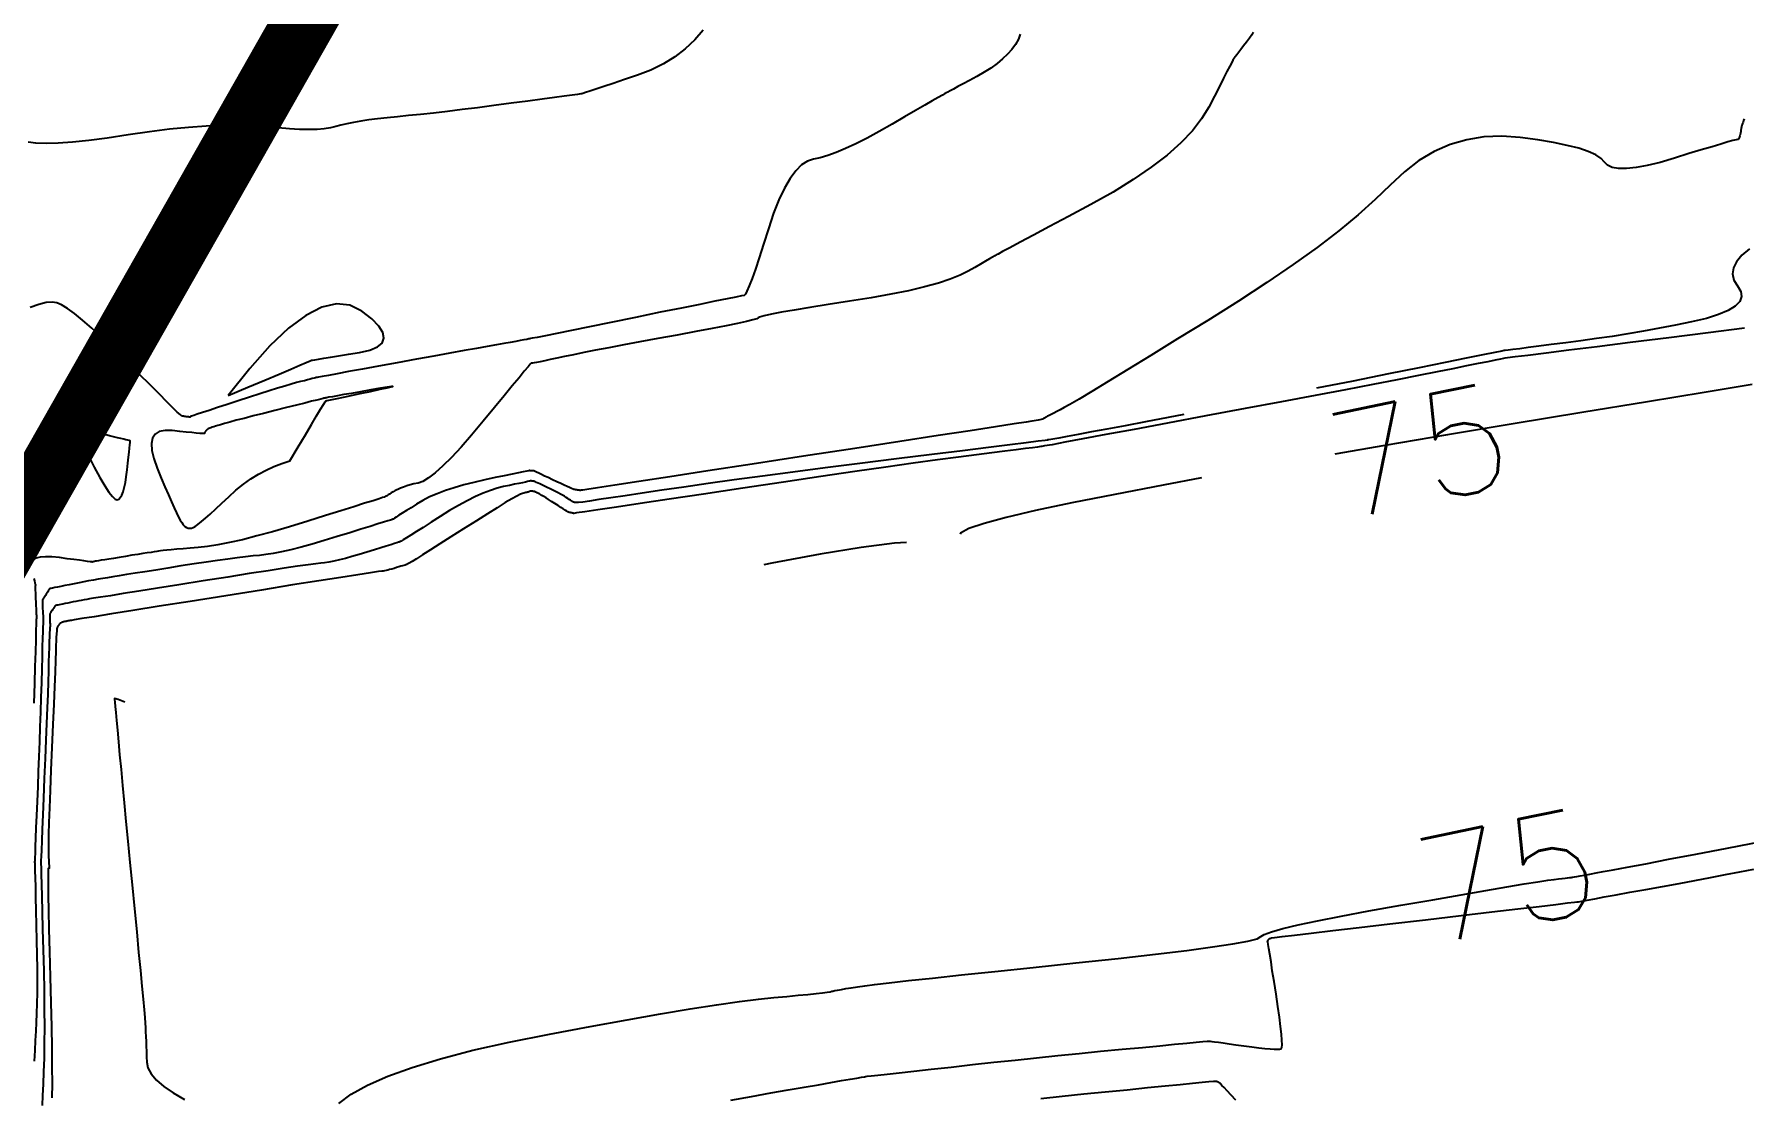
# Model space of a CAD drawing. Header units: metres. Extents: x 729358 to 732680, y 1423022 to 1426117.
# Drawn here: x 730748.8 to 730854.1, y 1425777.6 to 1425843 of the extents above; entities that cross this region are included whole.
import ezdxf

# ---------------------------------------------------------------- set-up
doc = ezdxf.new("R2010")
doc.units = ezdxf.units.M
doc.header["$MEASUREMENT"] = 0
doc.linetypes.add('PHANTOM', pattern=[2.5, 1.25, -0.25, 0.25, -0.25, 0.25, -0.25])
for name, color, linetype in [('36Bound', 6, 'PHANTOM'), ('CONTOUR', 59, 'Continuous'), ('HR36 IE-Exi_Xref$0$CONTOURTEXT', 7, 'Continuous'), ('INDEX-CON', 252, 'Continuous')]:
    doc.layers.add(name, color=color, linetype=linetype)
doc.styles.add('HR36 IE-Exi_Xref$0$5mm', font='simplex', dxfattribs={"height": 5})

# ---------------------------------------------------------------- blocks, each defined once
blk = doc.blocks.new('ct 50 rai')
at = {"layer": 'CONTOUR'}
for points in [[(-192.51, 63.99), (-192.61, 63.69), (-192.79, 63.37), (-193.02, 63.06), (-193.28, 62.76), (-193.58, 62.47), (-193.92, 62.19), (-194.3, 61.91), (-194.72, 61.65), (-195.17, 61.39), (-195.62, 61.15), (-196.01, 60.94), (-196.34, 60.77), (-196.61, 60.62), (-196.81, 60.51), (-196.96, 60.43), (-197.05, 60.38), (-197.08, 60.37), (-197.14, 60.34), (-197.29, 60.25), (-197.55, 60.1), (-197.91, 59.89), (-198.38, 59.62), (-198.95, 59.29), (-199.62, 58.9), (-200.39, 58.45), (-201.19, 58), (-201.93, 57.6), (-202.62, 57.25), (-203.25, 56.95), (-203.82, 56.71), (-204.34, 56.52), (-204.81, 56.39), (-205.22, 56.3), (-205.59, 56.18), (-205.96, 55.95), (-206.32, 55.59), (-206.67, 55.11), (-207.02, 54.52), (-207.35, 53.8), (-207.68, 52.97), (-208, 52.01), (-208.3, 51.06), (-208.57, 50.23), (-208.8, 49.53), (-209.01, 48.96), (-209.18, 48.51), (-209.32, 48.18), (-209.42, 47.98), (-209.5, 47.91), (-209.65, 47.88), (-210, 47.81), (-210.55, 47.7), (-211.29, 47.55), (-212.22, 47.36), (-213.35, 47.13), (-214.67, 46.87), (-216.19, 46.56), (-217.7, 46.25), (-219.01, 45.98), (-220.12, 45.76), (-221.03, 45.57), (-221.73, 45.43), (-222.24, 45.33), (-222.54, 45.27), (-222.64, 45.25), (-222.64, 45.25), (-222.64, 45.25), (-222.64, 45.25), (-222.64, 45.25), (-222.64, 45.25), (-222.64, 45.25), (-222.64, 45.25), (-222.64, 45.25), (-222.67, 45.24), (-222.75, 45.23), (-222.87, 45.2), (-223.05, 45.17), (-223.28, 45.13), (-223.56, 45.08), (-223.9, 45.02), (-224.28, 44.95), (-224.74, 44.87), (-225.31, 44.77), (-225.97, 44.65), (-226.74, 44.51), (-227.61, 44.35), (-228.59, 44.18), (-229.67, 43.98), (-230.85, 43.76), (-232, 43.55), (-233, 43.37), (-233.85, 43.22), (-234.54, 43.09), (-235.08, 42.99), (-235.47, 42.92), (-235.7, 42.88), (-235.78, 42.86), (-235.78, 42.86), (-235.79, 42.86), (-235.79, 42.86), (-235.8, 42.86), (-235.8, 42.86), (-235.81, 42.86), (-235.81, 42.85), (-235.82, 42.85), (-235.84, 42.85), (-235.89, 42.83), (-235.97, 42.81), (-236.08, 42.79), (-236.22, 42.75), (-236.38, 42.71), (-236.57, 42.66), (-236.8, 42.61), (-237.06, 42.54), (-237.39, 42.45), (-237.78, 42.33), (-238.23, 42.19), (-238.74, 42.03), (-239.32, 41.85), (-239.95, 41.64), (-240.65, 41.42), (-241.33, 41.19), (-241.92, 41), (-242.43, 40.83), (-242.84, 40.7), (-243.16, 40.59), (-243.38, 40.51), (-243.52, 40.47), (-243.57, 40.45), (-243.57, 40.45), (-243.58, 40.45), (-243.58, 40.45), (-243.58, 40.45), (-243.58, 40.44), (-243.58, 40.44), (-243.59, 40.44), (-243.59, 40.44), (-243.59, 40.43), (-243.59, 40.43), (-243.59, 40.43), (-243.59, 40.43), (-243.59, 40.42), (-243.59, 40.42), (-243.59, 40.42), (-243.6, 40.42), (-243.6, 40.42), (-243.61, 40.42), (-243.63, 40.42), (-243.66, 40.42), (-243.69, 40.43), (-243.74, 40.43), (-243.79, 40.44), (-243.85, 40.44), (-243.91, 40.45), (-243.96, 40.46), (-244.01, 40.47), (-244.05, 40.47), (-244.09, 40.48), (-244.12, 40.49), (-244.14, 40.5), (-244.16, 40.51), (-244.22, 40.57), (-244.39, 40.73), (-244.66, 40.99), (-245.03, 41.36), (-245.49, 41.83), (-246.06, 42.4), (-246.73, 43.07), (-247.5, 43.84), (-248.29, 44.61), (-249, 45.3), (-249.65, 45.89), (-250.22, 46.39), (-250.72, 46.8), (-251.16, 47.11), (-251.52, 47.33), (-251.81, 47.46), (-252.1, 47.5), (-252.47, 47.47), (-252.92, 47.35), (-253.44, 47.16)], [(-147.93, 58.79), (-147.97, 58.68), (-148, 58.58), (-148.03, 58.5), (-148.05, 58.44), (-148.07, 58.39), (-148.08, 58.36), (-148.09, 58.34), (-148.09, 58.33), (-148.09, 58.3), (-148.1, 58.27), (-148.11, 58.22), (-148.12, 58.16), (-148.13, 58.09), (-148.14, 58.01), (-148.16, 57.91), (-148.17, 57.82), (-148.19, 57.74), (-148.21, 57.67), (-148.23, 57.61), (-148.26, 57.57), (-148.28, 57.54), (-148.31, 57.52), (-148.34, 57.52), (-148.43, 57.5), (-148.63, 57.45), (-148.94, 57.36), (-149.37, 57.23), (-149.91, 57.07), (-150.57, 56.87), (-151.33, 56.64), (-152.22, 56.36), (-153.11, 56.1), (-153.9, 55.91), (-154.59, 55.78), (-155.18, 55.72), (-155.67, 55.72), (-156.06, 55.79), (-156.35, 55.93), (-156.54, 56.13), (-156.74, 56.35), (-157.07, 56.57), (-157.53, 56.77), (-158.11, 56.97), (-158.83, 57.15), (-159.66, 57.32), (-160.63, 57.49), (-161.72, 57.64), (-162.85, 57.72), (-163.95, 57.68), (-165.01, 57.5), (-166.03, 57.2), (-167.01, 56.77), (-167.95, 56.21), (-168.85, 55.53), (-169.72, 54.71), (-170.64, 53.82), (-171.69, 52.88), (-172.89, 51.89), (-174.22, 50.87), (-175.7, 49.81), (-177.31, 48.7), (-179.06, 47.56), (-180.95, 46.37), (-182.81, 45.23), (-184.45, 44.22), (-185.88, 43.35), (-187.09, 42.61), (-188.09, 42), (-188.87, 41.53), (-189.45, 41.2), (-189.8, 41), (-190.04, 40.87), (-190.24, 40.76), (-190.42, 40.67), (-190.56, 40.59), (-190.67, 40.54), (-190.76, 40.49), (-190.81, 40.47), (-190.83, 40.46), (-190.83, 40.45), (-190.84, 40.45), (-190.86, 40.44), (-190.88, 40.43), (-190.91, 40.42), (-190.94, 40.4), (-190.97, 40.38), (-191.01, 40.35), (-191.06, 40.33), (-191.13, 40.3), (-191.2, 40.28), (-191.29, 40.26), (-191.39, 40.23), (-191.51, 40.21), (-191.64, 40.19), (-191.78, 40.16), (-192.13, 40.11), (-192.88, 40), (-194.03, 39.82), (-195.59, 39.58), (-197.55, 39.28), (-199.91, 38.92), (-202.68, 38.49), (-205.84, 38.01), (-209, 37.52), (-211.74, 37.1), (-214.07, 36.75), (-215.97, 36.45), (-217.46, 36.22), (-218.53, 36.06), (-219.18, 35.96), (-219.42, 35.92), (-219.44, 35.91), (-219.47, 35.91), (-219.5, 35.91), (-219.53, 35.91), (-219.56, 35.9), (-219.59, 35.9), (-219.62, 35.9), (-219.65, 35.91), (-219.69, 35.91), (-219.72, 35.91), (-219.76, 35.92), (-219.8, 35.93), (-219.84, 35.93), (-219.88, 35.94), (-219.92, 35.96), (-219.97, 35.97), (-220.03, 35.99), (-220.12, 36.03), (-220.24, 36.08), (-220.39, 36.14), (-220.57, 36.23), (-220.78, 36.32), (-221.02, 36.43), (-221.29, 36.56), (-221.55, 36.69), (-221.79, 36.79), (-221.98, 36.89), (-222.14, 36.96), (-222.27, 37.02), (-222.36, 37.06), (-222.41, 37.09), (-222.43, 37.1), (-222.43, 37.1), (-222.43, 37.1), (-222.43, 37.1), (-222.43, 37.1), (-222.43, 37.1), (-222.43, 37.1), (-222.43, 37.1), (-222.43, 37.1), (-222.43, 37.1), (-222.44, 37.1), (-222.45, 37.1), (-222.47, 37.1), (-222.49, 37.1), (-222.51, 37.11), (-222.54, 37.11), (-222.57, 37.11), (-222.6, 37.12), (-222.62, 37.12), (-222.65, 37.12), (-222.67, 37.12), (-222.68, 37.13), (-222.69, 37.13), (-222.7, 37.13), (-222.7, 37.13), (-222.75, 37.12), (-222.88, 37.09), (-223.09, 37.05), (-223.39, 36.98), (-223.78, 36.9), (-224.26, 36.8), (-224.82, 36.69), (-225.46, 36.55), (-226.13, 36.4), (-226.76, 36.24), (-227.34, 36.07), (-227.89, 35.89), (-228.39, 35.7), (-228.86, 35.5), (-229.28, 35.28), (-229.66, 35.06), (-230, 34.84), (-230.29, 34.66), (-230.54, 34.5), (-230.75, 34.37), (-230.91, 34.26), (-231.03, 34.19), (-231.1, 34.14), (-231.14, 34.13), (-231.15, 34.12), (-231.16, 34.12), (-231.16, 34.12), (-231.17, 34.11), (-231.18, 34.11), (-231.19, 34.11), (-231.2, 34.1), (-231.2, 34.1), (-231.26, 34.08), (-231.42, 34.03), (-231.69, 33.95), (-232.05, 33.84), (-232.52, 33.69), (-233.09, 33.51), (-233.77, 33.3), (-234.54, 33.06), (-235.34, 32.81), (-236.08, 32.59), (-236.77, 32.41), (-237.4, 32.25), (-237.97, 32.12), (-238.48, 32.02), (-238.94, 31.95), (-239.33, 31.9), (-239.73, 31.87), (-240.19, 31.82), (-240.71, 31.76), (-241.28, 31.68), (-241.92, 31.59), (-242.61, 31.49), (-243.36, 31.38), (-244.17, 31.25), (-244.98, 31.12), (-245.71, 31), (-246.38, 30.9), (-246.98, 30.8), (-247.51, 30.72), (-247.97, 30.64), (-248.36, 30.58), (-248.68, 30.53), (-248.97, 30.48), (-249.26, 30.43), (-249.56, 30.38), (-249.85, 30.33), (-250.15, 30.28), (-250.44, 30.22), (-250.74, 30.16), (-251.04, 30.1), (-251.32, 30.04), (-251.56, 29.99), (-251.77, 29.95), (-251.94, 29.92), (-252.07, 29.89), (-252.17, 29.87), (-252.23, 29.86), (-252.25, 29.85), (-252.25, 29.84), (-252.27, 29.83), (-252.28, 29.8), (-252.31, 29.77), (-252.34, 29.72), (-252.37, 29.66), (-252.41, 29.6), (-252.46, 29.52), (-252.51, 29.44), (-252.55, 29.38), (-252.58, 29.32), (-252.62, 29.27), (-252.64, 29.23), (-252.66, 29.2), (-252.67, 29.18), (-252.68, 29.17), (-252.69, 29.15), (-252.69, 29.11), (-252.69, 29.05), (-252.69, 28.98), (-252.69, 28.88), (-252.68, 28.77), (-252.68, 28.63), (-252.67, 28.47), (-252.66, 28.32), (-252.65, 28.18), (-252.65, 28.06), (-252.64, 27.96), (-252.64, 27.88), (-252.64, 27.82), (-252.64, 27.78), (-252.65, 27.75), (-252.65, 27.68), (-252.66, 27.5), (-252.67, 27.2), (-252.68, 26.8), (-252.7, 26.28), (-252.72, 25.66), (-252.74, 24.92), (-252.76, 24.07), (-252.79, 23.16), (-252.82, 22.25), (-252.85, 21.34), (-252.88, 20.42), (-252.91, 19.51), (-252.95, 18.59), (-252.98, 17.67), (-253.02, 16.74), (-253.06, 15.88), (-253.09, 15.13), (-253.12, 14.49), (-253.14, 13.97), (-253.15, 13.57), (-253.17, 13.28), (-253.17, 13.1), (-253.18, 13.04), (-253.18, 13.04), (-253.18, 13.04), (-253.18, 13.04), (-253.18, 13.04), (-253.18, 13.03), (-253.18, 13.03), (-253.18, 13.03), (-253.18, 13.02), (-253.17, 12.96), (-253.17, 12.77), (-253.16, 12.47), (-253.15, 12.04), (-253.13, 11.5), (-253.12, 10.83), (-253.09, 10.04), (-253.07, 9.13), (-253.05, 8.19), (-253.03, 7.3), (-253.02, 6.47), (-253.02, 5.69), (-253.02, 4.97), (-253.03, 4.31), (-253.05, 3.7), (-253.07, 3.15), (-253.1, 2.61), (-253.14, 2.03), (-253.17, 1.41), (-253.21, 0.76)], [(-179.22, -1.64), (-179.51, -1.33), (-179.75, -1.07), (-179.94, -0.87), (-180.08, -0.73), (-180.16, -0.64), (-180.2, -0.6), (-180.21, -0.6), (-180.22, -0.59), (-180.23, -0.58), (-180.24, -0.57), (-180.25, -0.57), (-180.27, -0.56), (-180.28, -0.55), (-180.29, -0.54), (-180.3, -0.53), (-180.32, -0.53), (-180.33, -0.52), (-180.34, -0.52), (-180.36, -0.51), (-180.37, -0.51), (-180.38, -0.51), (-180.4, -0.5), (-180.41, -0.5), (-180.42, -0.5), (-180.44, -0.5), (-180.45, -0.5), (-180.47, -0.5), (-180.48, -0.49), (-180.5, -0.49), (-180.51, -0.49), (-180.61, -0.49), (-180.88, -0.52), (-181.3, -0.56), (-181.9, -0.62), (-182.66, -0.69), (-183.58, -0.78), (-184.67, -0.89), (-185.92, -1.02), (-187.26, -1.15), (-188.59, -1.28), (-189.92, -1.42), (-191.24, -1.55)]]:
    blk.add_lwpolyline(points, dxfattribs=at)
at = {"layer": 'CONTOUR', "flags": 128}
for points in [[(-147.91, 45.9), (-150.15, 45.61), (-152.57, 45.3), (-154.94, 45.01), (-156.98, 44.75), (-158.72, 44.53), (-160.13, 44.36), (-161.24, 44.22), (-162.03, 44.12), (-162.5, 44.06), (-162.66, 44.04), (-162.66, 44.04), (-162.66, 44.04), (-162.66, 44.04), (-162.66, 44.04), (-162.66, 44.04), (-162.67, 44.04), (-162.67, 44.04), (-162.67, 44.04), (-162.74, 44.02), (-162.93, 43.98), (-163.26, 43.92), (-163.72, 43.83), (-164.3, 43.71), (-165.02, 43.57), (-165.86, 43.4), (-166.84, 43.2), (-167.97, 42.98), (-169.29, 42.72), (-170.79, 42.43), (-172.48, 42.1), (-174.35, 41.75), (-176.41, 41.36), (-178.65, 40.94), (-181.08, 40.49), (-183.44, 40.05), (-185.49, 39.66), (-187.22, 39.34), (-188.64, 39.08), (-189.75, 38.87), (-190.53, 38.72), (-191.01, 38.64), (-191.17, 38.61), (-191.17, 38.61), (-191.17, 38.61), (-191.17, 38.6), (-191.17, 38.6), (-191.17, 38.6), (-191.18, 38.6), (-191.18, 38.6), (-191.18, 38.6), (-191.24, 38.6), (-191.43, 38.57), (-191.75, 38.53), (-192.18, 38.48), (-192.75, 38.41), (-193.44, 38.32), (-194.25, 38.22), (-195.19, 38.1), (-196.29, 37.96), (-197.59, 37.79), (-199.08, 37.58), (-200.78, 37.34), (-202.68, 37.07), (-204.78, 36.76), (-207.07, 36.42), (-209.57, 36.05), (-212, 35.68), (-214.11, 35.37), (-215.9, 35.1), (-217.36, 34.88), (-218.5, 34.71), (-219.31, 34.59), (-219.81, 34.52), (-219.97, 34.49), (-219.98, 34.49), (-219.99, 34.49), (-220, 34.5), (-220.02, 34.5), (-220.04, 34.51), (-220.07, 34.51), (-220.1, 34.52), (-220.14, 34.52), (-220.17, 34.53), (-220.2, 34.54), (-220.23, 34.54), (-220.25, 34.55), (-220.27, 34.55), (-220.28, 34.56), (-220.29, 34.56), (-220.29, 34.56), (-220.31, 34.57), (-220.35, 34.59), (-220.41, 34.63), (-220.51, 34.69), (-220.63, 34.77), (-220.77, 34.86), (-220.95, 34.98), (-221.15, 35.1), (-221.35, 35.23), (-221.53, 35.35), (-221.69, 35.45), (-221.83, 35.53), (-221.94, 35.6), (-222.03, 35.65), (-222.1, 35.69), (-222.15, 35.72), (-222.19, 35.74), (-222.22, 35.75), (-222.25, 35.76), (-222.27, 35.78), (-222.29, 35.79), (-222.31, 35.8), (-222.33, 35.8), (-222.34, 35.81), (-222.35, 35.81), (-222.36, 35.82), (-222.38, 35.82), (-222.39, 35.83), (-222.41, 35.83), (-222.43, 35.84), (-222.46, 35.84), (-222.48, 35.84), (-222.51, 35.85), (-222.53, 35.85), (-222.55, 35.85), (-222.57, 35.86), (-222.58, 35.86), (-222.59, 35.86), (-222.6, 35.86), (-222.61, 35.86), (-222.61, 35.86), (-222.62, 35.86), (-222.63, 35.86), (-222.64, 35.85), (-222.66, 35.85), (-222.68, 35.84), (-222.7, 35.83), (-222.73, 35.83), (-222.75, 35.82), (-222.79, 35.8), (-222.83, 35.79), (-222.88, 35.78), (-222.93, 35.77), (-223, 35.75), (-223.06, 35.74), (-223.14, 35.72), (-223.26, 35.68), (-223.48, 35.56), (-223.79, 35.39), (-224.2, 35.15), (-224.7, 34.84), (-225.29, 34.47), (-225.98, 34.04), (-226.77, 33.54), (-227.55, 33.04), (-228.23, 32.61), (-228.81, 32.24), (-229.29, 31.94), (-229.66, 31.7), (-229.94, 31.53), (-230.11, 31.42), (-230.19, 31.38), (-230.21, 31.37), (-230.23, 31.36), (-230.24, 31.36), (-230.26, 31.35), (-230.27, 31.35), (-230.28, 31.35), (-230.28, 31.34), (-230.29, 31.34), (-230.3, 31.34), (-230.33, 31.33), (-230.37, 31.31), (-230.44, 31.29), (-230.53, 31.27), (-230.64, 31.23), (-230.76, 31.19), (-230.9, 31.15), (-231.05, 31.1), (-231.19, 31.06), (-231.32, 31.03), (-231.43, 31), (-231.54, 30.97), (-231.63, 30.96), (-231.72, 30.94), (-231.79, 30.93), (-232, 30.91), (-232.5, 30.83), (-233.27, 30.71), (-234.33, 30.55), (-235.68, 30.33), (-237.3, 30.08), (-239.21, 29.77), (-241.41, 29.42), (-243.6, 29.07), (-245.5, 28.77), (-247.12, 28.51), (-248.45, 28.3), (-249.5, 28.13), (-250.26, 28.01), (-250.73, 27.93), (-250.91, 27.9), (-250.95, 27.9), (-250.99, 27.89), (-251.04, 27.88), (-251.08, 27.88), (-251.12, 27.87), (-251.16, 27.86), (-251.2, 27.85), (-251.24, 27.84), (-251.29, 27.83), (-251.33, 27.83), (-251.36, 27.82), (-251.4, 27.81), (-251.43, 27.8), (-251.46, 27.79), (-251.49, 27.78), (-251.51, 27.77), (-251.54, 27.75), (-251.56, 27.74), (-251.58, 27.73), (-251.6, 27.72), (-251.61, 27.71), (-251.62, 27.7), (-251.63, 27.69), (-251.64, 27.68), (-251.65, 27.66), (-251.66, 27.65), (-251.67, 27.64), (-251.68, 27.62), (-251.69, 27.6), (-251.71, 27.58), (-251.72, 27.56), (-251.74, 27.54), (-251.75, 27.52), (-251.77, 27.5), (-251.78, 27.47), (-251.79, 27.45), (-251.79, 27.43), (-251.8, 27.41), (-251.8, 27.38), (-251.8, 27.36), (-251.8, 27.34), (-251.8, 27.31), (-251.8, 27.29), (-251.8, 27.27), (-251.8, 27.25), (-251.81, 27.23), (-251.81, 27.2), (-251.81, 27.18), (-251.82, 27.15), (-251.82, 27.11), (-251.83, 27.06), (-251.83, 26.99), (-251.84, 26.91), (-251.84, 26.82), (-251.84, 26.72), (-251.85, 26.6), (-251.86, 26.39), (-251.87, 26.01), (-251.89, 25.45), (-251.92, 24.72), (-251.96, 23.82), (-252, 22.75), (-252.06, 21.5), (-252.11, 20.08), (-252.17, 18.67), (-252.22, 17.42), (-252.26, 16.35), (-252.29, 15.45), (-252.32, 14.72), (-252.33, 14.16), (-252.33, 13.78), (-252.33, 13.57), (-252.32, 13.46), (-252.31, 13.35), (-252.31, 13.27), (-252.3, 13.19), (-252.3, 13.14), (-252.29, 13.09), (-252.29, 13.07), (-252.29, 13.05), (-252.29, 13.04), (-252.29, 13.03), (-252.29, 13.01), (-252.29, 12.99), (-252.29, 12.97), (-252.29, 12.94), (-252.29, 12.91), (-252.29, 12.87), (-252.28, 12.84), (-252.28, 12.81), (-252.28, 12.77), (-252.28, 12.75), (-252.28, 12.72), (-252.28, 12.7), (-252.27, 12.68), (-252.27, 12.66), (-252.28, 12.65), (-252.28, 12.64), (-252.28, 12.63), (-252.29, 12.62), (-252.3, 12.62), (-252.31, 12.62), (-252.32, 12.62), (-252.34, 12.63), (-252.35, 12.53), (-252.35, 12.22), (-252.35, 11.7), (-252.34, 10.97), (-252.32, 10.03), (-252.29, 8.88), (-252.26, 7.52), (-252.22, 5.95), (-252.17, 4.35), (-252.14, 2.89), (-252.12, 1.57), (-252.11, 0.41), (-252.1, -0.62), (-252.11, -1.5)], [(-210.31, -1.64), (-209.04, -1.41), (-207.86, -1.2), (-206.78, -1.01), (-205.79, -0.84), (-204.91, -0.69), (-204.15, -0.55), (-203.5, -0.44), (-202.97, -0.35), (-202.55, -0.28), (-202.26, -0.23), (-202.08, -0.2), (-202.02, -0.18), (-202.02, -0.18), (-202.01, -0.18), (-202.01, -0.18), (-202.01, -0.18), (-202.01, -0.18), (-202.01, -0.18), (-202, -0.18), (-202, -0.18), (-201.92, -0.17), (-201.67, -0.15), (-201.26, -0.1), (-200.69, -0.04), (-199.95, 0.05), (-199.05, 0.15), (-197.98, 0.27), (-196.75, 0.4), (-195.44, 0.55), (-194.13, 0.69), (-192.82, 0.83), (-191.5, 0.97), (-190.19, 1.1), (-188.87, 1.23), (-187.55, 1.37), (-186.22, 1.49), (-184.98, 1.61), (-183.91, 1.71), (-183, 1.8), (-182.25, 1.87), (-181.66, 1.93), (-181.25, 1.97), (-180.99, 1.99), (-180.9, 2), (-180.89, 2), (-180.89, 2), (-180.88, 2), (-180.87, 2), (-180.86, 2), (-180.86, 2), (-180.85, 2), (-180.84, 2), (-180.8, 1.99), (-180.7, 1.98), (-180.53, 1.96), (-180.3, 1.93), (-180, 1.88), (-179.64, 1.83), (-179.22, 1.77), (-178.73, 1.7), (-178.24, 1.64), (-177.8, 1.58), (-177.43, 1.54), (-177.11, 1.51), (-176.86, 1.49), (-176.66, 1.49), (-176.52, 1.5), (-176.44, 1.52), (-176.4, 1.6), (-176.38, 1.77), (-176.39, 2.05), (-176.42, 2.42), (-176.47, 2.89), (-176.54, 3.46), (-176.63, 4.13), (-176.75, 4.89), (-176.87, 5.66), (-176.98, 6.32), (-177.06, 6.88), (-177.14, 7.34), (-177.19, 7.7), (-177.23, 7.95), (-177.26, 8.11), (-177.27, 8.16), (-177.26, 8.16), (-177.26, 8.16), (-177.26, 8.17), (-177.25, 8.18), (-177.25, 8.19), (-177.24, 8.21), (-177.23, 8.22), (-177.22, 8.24), (-177.21, 8.26), (-177.19, 8.28), (-177.17, 8.3), (-177.15, 8.31), (-177.12, 8.32), (-177.09, 8.33), (-177.06, 8.34), (-177.02, 8.35), (-176.84, 8.37), (-176.38, 8.43), (-175.62, 8.52), (-174.58, 8.64), (-173.25, 8.8), (-171.64, 8.99), (-169.74, 9.21), (-167.55, 9.47), (-165.36, 9.73), (-163.47, 9.95), (-161.87, 10.14), (-160.55, 10.29), (-159.53, 10.41), (-158.8, 10.5), (-158.37, 10.55), (-158.22, 10.57), (-158.22, 10.57), (-158.22, 10.57), (-158.21, 10.57), (-158.21, 10.57), (-158.21, 10.57), (-158.2, 10.57), (-158.2, 10.57), (-158.19, 10.57), (-158.12, 10.58), (-157.92, 10.62), (-157.59, 10.68), (-157.13, 10.76), (-156.54, 10.87), (-155.82, 11), (-154.96, 11.16), (-153.98, 11.33), (-152.95, 11.52), (-151.94, 11.71), (-150.96, 11.89), (-150.01, 12.07), (-149.09, 12.25), (-148.19, 12.42), (-147.33, 12.59)], [(-241.25, 41.75), (-240.05, 42.26), (-239.01, 42.69), (-238.13, 43.07), (-237.41, 43.37), (-236.85, 43.61), (-236.45, 43.78), (-236.21, 43.88), (-236.12, 43.92), (-236.07, 43.92), (-235.93, 43.95), (-235.7, 43.99), (-235.38, 44.04), (-234.96, 44.11), (-234.46, 44.19), (-233.86, 44.29), (-233.17, 44.4), (-232.53, 44.54), (-232.06, 44.74), (-231.78, 44.98), (-231.67, 45.28), (-231.74, 45.62), (-231.99, 46.01), (-232.42, 46.46), (-233.03, 46.95), (-233.77, 47.32), (-234.59, 47.4), (-235.49, 47.19), (-236.48, 46.68), (-237.55, 45.89), (-238.7, 44.8), (-239.93, 43.42), (-241.25, 41.75)]]:
    blk.add_lwpolyline(points, dxfattribs=at)
at = {"layer": 'INDEX-CON'}
for points in [[(-212.01, 64.25), (-212.54, 63.64), (-213.12, 63.09), (-213.76, 62.6), (-214.46, 62.17), (-215.23, 61.79), (-216.05, 61.48), (-216.86, 61.21), (-217.55, 60.97), (-218.14, 60.78), (-218.62, 60.62), (-219, 60.49), (-219.26, 60.4), (-219.42, 60.35), (-219.48, 60.33), (-219.54, 60.32), (-219.75, 60.29), (-220.09, 60.25), (-220.57, 60.18), (-221.18, 60.1), (-221.93, 60), (-222.81, 59.88), (-223.84, 59.74), (-224.9, 59.6), (-225.91, 59.47), (-226.86, 59.35), (-227.76, 59.24), (-228.61, 59.14), (-229.41, 59.06), (-230.15, 58.98), (-230.83, 58.91), (-231.47, 58.85), (-232.06, 58.79), (-232.6, 58.72), (-233.1, 58.64), (-233.55, 58.56), (-233.96, 58.48), (-234.32, 58.4), (-234.64, 58.31), (-234.96, 58.23), (-235.34, 58.17), (-235.79, 58.13), (-236.29, 58.12), (-236.86, 58.13), (-237.49, 58.16), (-238.18, 58.22), (-238.93, 58.29), (-239.74, 58.36), (-240.63, 58.4), (-241.59, 58.39), (-242.61, 58.34), (-243.71, 58.26), (-244.88, 58.14), (-246.11, 57.98), (-247.42, 57.79), (-248.7, 57.59), (-249.84, 57.44), (-250.85, 57.34), (-251.73, 57.28), (-252.47, 57.26), (-253.09, 57.28), (-253.57, 57.35)], [(-147.6, 50.78), (-148.07, 50.38), (-148.4, 49.98), (-148.59, 49.6), (-148.65, 49.23), (-148.57, 48.86), (-148.35, 48.51), (-148.14, 48.16), (-148.09, 47.84), (-148.2, 47.53), (-148.48, 47.25), (-148.91, 46.98), (-149.51, 46.73), (-150.26, 46.5), (-151.17, 46.28), (-152.16, 46.08), (-153.15, 45.89), (-154.13, 45.71), (-155.1, 45.55), (-156.06, 45.39), (-157.02, 45.25), (-157.98, 45.11), (-158.92, 44.99), (-159.81, 44.88), (-160.57, 44.78), (-161.22, 44.7), (-161.75, 44.63), (-162.17, 44.58), (-162.46, 44.55), (-162.64, 44.52), (-162.7, 44.52), (-162.7, 44.52), (-162.7, 44.51), (-162.71, 44.51), (-162.71, 44.51), (-162.71, 44.51), (-162.71, 44.51), (-162.71, 44.51), (-162.71, 44.51), (-162.86, 44.48), (-163.29, 44.4), (-164.02, 44.25), (-165.04, 44.05), (-166.34, 43.78), (-167.94, 43.46), (-169.83, 43.08), (-172.01, 42.64), (-174.25, 42.2)], [(-178.15, 64.13), (-178.24, 63.95), (-178.38, 63.75), (-178.56, 63.51), (-178.75, 63.27), (-178.91, 63.06), (-179.05, 62.88), (-179.17, 62.73), (-179.26, 62.61), (-179.33, 62.53), (-179.37, 62.47), (-179.38, 62.45), (-179.41, 62.4), (-179.48, 62.26), (-179.6, 62.02), (-179.77, 61.7), (-179.98, 61.29), (-180.24, 60.78), (-180.54, 60.19), (-180.89, 59.51), (-181.33, 58.78), (-181.9, 58.04), (-182.61, 57.3), (-183.45, 56.55), (-184.43, 55.8), (-185.54, 55.04), (-186.78, 54.27), (-188.16, 53.5), (-189.52, 52.78), (-190.69, 52.15), (-191.69, 51.62), (-192.5, 51.19), (-193.14, 50.85), (-193.59, 50.61), (-193.86, 50.46), (-193.96, 50.41), (-193.98, 50.4), (-194.07, 50.35), (-194.21, 50.27), (-194.4, 50.16), (-194.64, 50.02), (-194.94, 49.84), (-195.29, 49.64), (-195.7, 49.4), (-196.2, 49.15), (-196.81, 48.91), (-197.54, 48.67), (-198.4, 48.43), (-199.37, 48.2), (-200.46, 47.98), (-201.68, 47.76), (-203.01, 47.55), (-204.32, 47.35), (-205.45, 47.17), (-206.41, 47.01), (-207.2, 46.87), (-207.82, 46.75), (-208.26, 46.66), (-208.54, 46.58), (-208.64, 46.53), (-208.72, 46.47), (-208.97, 46.4), (-209.36, 46.3), (-209.91, 46.18), (-210.61, 46.03), (-211.46, 45.87), (-212.47, 45.68), (-213.62, 45.46), (-214.81, 45.25), (-215.91, 45.05), (-216.91, 44.86), (-217.82, 44.69), (-218.65, 44.53), (-219.37, 44.39), (-220.01, 44.26), (-220.56, 44.15), (-221.02, 44.05), (-221.43, 43.97), (-221.77, 43.89), (-222.05, 43.83), (-222.27, 43.79), (-222.43, 43.75), (-222.52, 43.74), (-222.55, 43.73), (-222.56, 43.73), (-222.56, 43.73), (-222.56, 43.73), (-222.56, 43.73), (-222.57, 43.73), (-222.57, 43.73), (-222.57, 43.73), (-222.58, 43.74), (-222.59, 43.74), (-222.59, 43.74), (-222.59, 43.74), (-222.6, 43.74), (-222.6, 43.74), (-222.6, 43.74), (-222.6, 43.74), (-222.61, 43.74), (-222.61, 43.74), (-222.61, 43.74), (-222.61, 43.74), (-222.61, 43.74), (-222.61, 43.74), (-222.61, 43.74), (-222.61, 43.74), (-222.61, 43.74), (-222.61, 43.74), (-222.61, 43.74), (-222.61, 43.74), (-222.61, 43.74), (-222.61, 43.74), (-222.61, 43.74), (-222.61, 43.74), (-222.61, 43.74), (-222.66, 43.68), (-222.8, 43.52), (-223.03, 43.24), (-223.35, 42.84), (-223.77, 42.34), (-224.27, 41.72), (-224.87, 41), (-225.57, 40.16), (-226.27, 39.31), (-226.92, 38.57), (-227.51, 37.94), (-228.04, 37.41), (-228.51, 36.99), (-228.92, 36.67), (-229.27, 36.46), (-229.56, 36.35), (-229.82, 36.3), (-230.05, 36.24), (-230.27, 36.18), (-230.47, 36.11), (-230.65, 36.04), (-230.82, 35.97), (-230.97, 35.9), (-231.1, 35.82), (-231.22, 35.75), (-231.32, 35.68), (-231.41, 35.63), (-231.48, 35.58), (-231.53, 35.55), (-231.57, 35.52), (-231.6, 35.51), (-231.61, 35.5), (-231.61, 35.5), (-231.62, 35.5), (-231.62, 35.5), (-231.63, 35.49), (-231.64, 35.49), (-231.65, 35.49), (-231.65, 35.49), (-231.66, 35.48), (-231.75, 35.46), (-231.97, 35.39), (-232.34, 35.27), (-232.86, 35.11), (-233.52, 34.9), (-234.32, 34.65), (-235.27, 34.35), (-236.36, 34.01), (-237.49, 33.66), (-238.53, 33.36), (-239.49, 33.1), (-240.38, 32.87), (-241.18, 32.69), (-241.9, 32.55), (-242.54, 32.45), (-243.1, 32.39), (-243.6, 32.35), (-244.04, 32.31), (-244.43, 32.28), (-244.76, 32.25), (-245.04, 32.22), (-245.26, 32.2), (-245.43, 32.18), (-245.55, 32.17), (-245.66, 32.15), (-245.82, 32.12), (-246.01, 32.09), (-246.24, 32.06), (-246.51, 32.01), (-246.82, 31.96), (-247.18, 31.91), (-247.57, 31.84), (-247.96, 31.78), (-248.31, 31.72), (-248.61, 31.68), (-248.86, 31.63), (-249.07, 31.6), (-249.24, 31.57), (-249.36, 31.55), (-249.43, 31.54), (-249.48, 31.53), (-249.52, 31.52), (-249.56, 31.51), (-249.59, 31.5), (-249.61, 31.5), (-249.62, 31.5), (-249.63, 31.49), (-249.64, 31.49), (-249.67, 31.5), (-249.76, 31.51), (-249.92, 31.53), (-250.14, 31.56), (-250.42, 31.6), (-250.77, 31.65), (-251.17, 31.7), (-251.64, 31.77), (-252.11, 31.81), (-252.5, 31.82), (-252.83, 31.8), (-253.08, 31.73), (-253.26, 31.62)], [(-253.22, 30.48), (-253.19, 30.34), (-253.16, 30.22), (-253.14, 30.14), (-253.13, 30.08), (-253.13, 30.06), (-253.13, 30.04), (-253.14, 30.03), (-253.14, 30.02), (-253.14, 30.01), (-253.14, 30), (-253.14, 30), (-253.15, 29.99), (-253.15, 29.99), (-253.15, 29.99), (-253.15, 29.99), (-253.15, 29.98), (-253.15, 29.98), (-253.15, 29.98), (-253.15, 29.98), (-253.15, 29.98), (-253.15, 29.98), (-253.15, 29.96), (-253.15, 29.92), (-253.15, 29.85), (-253.14, 29.74), (-253.13, 29.61), (-253.13, 29.45), (-253.12, 29.25), (-253.1, 29.03), (-253.09, 28.81), (-253.08, 28.61), (-253.07, 28.45), (-253.07, 28.31), (-253.06, 28.2), (-253.06, 28.12), (-253.06, 28.06), (-253.06, 28.04), (-253.07, 27.94), (-253.08, 27.69), (-253.09, 27.28), (-253.11, 26.7), (-253.13, 25.97), (-253.16, 25.07), (-253.19, 24.02), (-253.22, 22.8)], [(-147.43, 42.42), (-150.39, 41.93), (-153.89, 41.36), (-157.93, 40.7), (-162.15, 40.01), (-166.19, 39.33), (-170.05, 38.67), (-173.13, 38.14)], [(-182.42, 40.58), (-183.39, 40.4), (-184.79, 40.13), (-186.04, 39.89), (-187.16, 39.68), (-188.12, 39.51), (-188.94, 39.35), (-189.61, 39.23), (-190.13, 39.13), (-190.5, 39.06), (-190.73, 39.02), (-190.8, 39.01), (-190.81, 39.01), (-190.81, 39), (-190.81, 39), (-190.81, 39), (-190.82, 39), (-190.82, 39), (-190.82, 39), (-190.82, 39), (-190.97, 38.98), (-191.4, 38.93), (-192.13, 38.84), (-193.14, 38.71), (-194.45, 38.55), (-196.05, 38.35), (-197.94, 38.12), (-200.11, 37.85), (-202.37, 37.56), (-204.5, 37.29), (-206.5, 37.03), (-208.37, 36.78), (-210.11, 36.55), (-211.72, 36.33), (-213.21, 36.11), (-214.56, 35.92), (-215.77, 35.73), (-216.82, 35.58), (-217.71, 35.45), (-218.44, 35.34), (-219.02, 35.25), (-219.43, 35.19), (-219.69, 35.16), (-219.78, 35.15), (-219.8, 35.15), (-219.82, 35.15), (-219.84, 35.16), (-219.86, 35.16), (-219.87, 35.16), (-219.89, 35.17), (-219.91, 35.17), (-219.93, 35.17), (-219.95, 35.18), (-219.96, 35.18), (-219.98, 35.18), (-219.99, 35.19), (-220, 35.19), (-220, 35.19), (-220.01, 35.19), (-220.01, 35.19), (-220.02, 35.2), (-220.04, 35.21), (-220.08, 35.23), (-220.13, 35.27), (-220.19, 35.3), (-220.26, 35.35), (-220.35, 35.41), (-220.45, 35.47), (-220.56, 35.54), (-220.68, 35.61), (-220.81, 35.68), (-220.95, 35.76), (-221.1, 35.84), (-221.27, 35.92), (-221.44, 36), (-221.62, 36.09), (-221.79, 36.17), (-221.95, 36.25), (-222.07, 36.31), (-222.18, 36.36), (-222.27, 36.4), (-222.33, 36.43), (-222.37, 36.44), (-222.38, 36.45), (-222.39, 36.45), (-222.39, 36.46), (-222.4, 36.46), (-222.41, 36.46), (-222.42, 36.46), (-222.43, 36.47), (-222.44, 36.47), (-222.46, 36.47), (-222.47, 36.47), (-222.49, 36.47), (-222.5, 36.48), (-222.52, 36.48), (-222.53, 36.48), (-222.55, 36.48), (-222.57, 36.48), (-222.59, 36.49), (-222.6, 36.49), (-222.62, 36.49), (-222.64, 36.49), (-222.65, 36.49), (-222.67, 36.49), (-222.69, 36.48), (-222.7, 36.48), (-222.71, 36.48), (-222.75, 36.47), (-222.83, 36.45), (-222.96, 36.42), (-223.14, 36.38), (-223.36, 36.33), (-223.63, 36.28), (-223.94, 36.21), (-224.3, 36.14), (-224.7, 36.04), (-225.12, 35.9), (-225.57, 35.73), (-226.04, 35.52), (-226.55, 35.27), (-227.07, 34.98), (-227.63, 34.66), (-228.21, 34.3), (-228.77, 33.94), (-229.26, 33.63), (-229.67, 33.37), (-230.02, 33.15), (-230.29, 32.98), (-230.48, 32.86), (-230.61, 32.78), (-230.66, 32.75), (-230.68, 32.75), (-230.69, 32.74), (-230.7, 32.74), (-230.72, 32.73), (-230.73, 32.73), (-230.73, 32.73), (-230.74, 32.72), (-230.74, 32.72), (-230.78, 32.71), (-230.87, 32.68), (-231.03, 32.63), (-231.25, 32.56), (-231.53, 32.48), (-231.86, 32.37), (-232.26, 32.25), (-232.72, 32.1), (-233.2, 31.96), (-233.64, 31.83), (-234.04, 31.72), (-234.41, 31.62), (-234.75, 31.55), (-235.06, 31.49), (-235.33, 31.44), (-235.56, 31.42), (-235.87, 31.39), (-236.34, 31.32), (-236.99, 31.23), (-237.81, 31.11), (-238.8, 30.96), (-239.96, 30.78), (-241.29, 30.57), (-242.79, 30.34), (-244.29, 30.1), (-245.61, 29.89), (-246.75, 29.7), (-247.72, 29.55), (-248.5, 29.42), (-249.11, 29.33), (-249.54, 29.26), (-249.8, 29.22), (-249.96, 29.19), (-250.13, 29.16), (-250.3, 29.13), (-250.46, 29.1), (-250.63, 29.07), (-250.8, 29.04), (-250.97, 29.01), (-251.14, 28.97), (-251.3, 28.94), (-251.44, 28.91), (-251.57, 28.88), (-251.67, 28.86), (-251.75, 28.84), (-251.81, 28.83), (-251.86, 28.82), (-251.88, 28.81), (-251.9, 28.8), (-251.91, 28.79), (-251.93, 28.77), (-251.95, 28.74), (-251.97, 28.71), (-252, 28.68), (-252.02, 28.64), (-252.05, 28.6), (-252.08, 28.55), (-252.1, 28.51), (-252.13, 28.48), (-252.15, 28.44), (-252.17, 28.42), (-252.18, 28.39), (-252.2, 28.37), (-252.21, 28.35), (-252.22, 28.33), (-252.23, 28.3), (-252.23, 28.26), (-252.24, 28.21), (-252.24, 28.15), (-252.24, 28.09), (-252.24, 28.01), (-252.23, 27.92), (-252.23, 27.83), (-252.23, 27.75), (-252.22, 27.68), (-252.22, 27.62), (-252.22, 27.56), (-252.22, 27.52), (-252.23, 27.49), (-252.23, 27.47), (-252.24, 27.42), (-252.24, 27.31), (-252.25, 27.13), (-252.26, 26.9), (-252.27, 26.6), (-252.28, 26.24), (-252.29, 25.82), (-252.31, 25.33), (-252.32, 24.77), (-252.34, 24.11), (-252.37, 23.36), (-252.4, 22.51), (-252.44, 21.56), (-252.48, 20.52), (-252.53, 19.39), (-252.58, 18.16), (-252.63, 16.96), (-252.67, 15.92), (-252.71, 15.04), (-252.74, 14.32), (-252.76, 13.76), (-252.78, 13.36), (-252.79, 13.12), (-252.79, 13.04), (-252.79, 13.04), (-252.79, 13.04), (-252.79, 13.03), (-252.79, 13.03), (-252.79, 13.03), (-252.79, 13.03), (-252.79, 13.02), (-252.79, 13.02), (-252.79, 12.93), (-252.78, 12.67), (-252.77, 12.25), (-252.76, 11.66), (-252.74, 10.9), (-252.71, 9.97), (-252.68, 8.88), (-252.65, 7.62), (-252.61, 6.32), (-252.59, 5.09), (-252.58, 3.94), (-252.57, 2.86), (-252.58, 1.87), (-252.59, 0.95), (-252.62, 0.11), (-252.65, -0.66), (-252.69, -1.35), (-252.72, -1.98)], [(-181.33, 36.67), (-183.7, 36.23), (-186.67, 35.66), (-189.33, 35.14), (-191.56, 34.66), (-193.36, 34.24), (-194.72, 33.87), (-195.66, 33.55), (-196.17, 33.28), (-196.2, 33.22)], [(-199.51, 32.7), (-200.23, 32.65), (-202.3, 32.38), (-204.82, 31.98), (-207.79, 31.43), (-208.28, 31.33)], [(-247.62, 22.87), (-248.04, 23.02), (-248.25, 23.09), (-248.25, 23.03), (-248.23, 22.87), (-248.21, 22.6), (-248.18, 22.22), (-248.13, 21.73), (-248.08, 21.14), (-248.01, 20.43), (-247.94, 19.62), (-247.85, 18.72), (-247.76, 17.73), (-247.66, 16.66), (-247.55, 15.52), (-247.44, 14.3), (-247.31, 12.99), (-247.17, 11.61), (-247.03, 10.15), (-246.89, 8.72), (-246.77, 7.45), (-246.66, 6.34), (-246.57, 5.38), (-246.5, 4.58), (-246.44, 3.93), (-246.4, 3.44), (-246.37, 3.11), (-246.35, 2.84), (-246.34, 2.57), (-246.32, 2.28), (-246.31, 1.98), (-246.3, 1.68), (-246.29, 1.36), (-246.28, 1.03), (-246.27, 0.69), (-246.2, 0.34), (-246, -0.02), (-245.68, -0.4), (-245.22, -0.79), (-244.65, -1.19), (-243.94, -1.6)], [(-234.44, -1.85), (-233.69, -1.27), (-232.69, -0.71), (-231.44, -0.16), (-229.94, 0.38), (-228.19, 0.91), (-226.2, 1.43), (-223.97, 1.93), (-221.48, 2.43), (-218.98, 2.9), (-216.7, 3.31), (-214.65, 3.67), (-212.81, 3.98), (-211.19, 4.23), (-209.79, 4.43), (-208.61, 4.58), (-207.66, 4.68), (-206.86, 4.75), (-206.16, 4.82), (-205.57, 4.87), (-205.07, 4.92), (-204.68, 4.96), (-204.38, 5), (-204.19, 5.03), (-204.1, 5.06), (-204.03, 5.08), (-203.91, 5.11), (-203.74, 5.14), (-203.51, 5.18), (-203.23, 5.23), (-202.9, 5.28), (-202.51, 5.33), (-202.07, 5.4), (-201.46, 5.48), (-200.56, 5.58), (-199.37, 5.72), (-197.89, 5.88), (-196.12, 6.07), (-194.06, 6.29), (-191.71, 6.53), (-189.07, 6.81), (-186.46, 7.08), (-184.18, 7.34), (-182.25, 7.57), (-180.66, 7.79), (-179.4, 7.98), (-178.49, 8.15), (-177.91, 8.3), (-177.68, 8.43), (-177.48, 8.56), (-177.04, 8.73), (-176.34, 8.92), (-175.39, 9.15), (-174.19, 9.4), (-172.74, 9.69), (-171.03, 10.01), (-169.07, 10.36), (-167.1, 10.7), (-165.35, 11.01), (-163.83, 11.27), (-162.54, 11.49), (-161.47, 11.67), (-160.63, 11.8), (-160.02, 11.9), (-159.63, 11.95), (-159.37, 11.98), (-159.14, 12.01), (-158.95, 12.03), (-158.8, 12.05), (-158.68, 12.06), (-158.59, 12.07), (-158.53, 12.08), (-158.51, 12.08), (-158.51, 12.08), (-158.51, 12.08), (-158.51, 12.08), (-158.51, 12.08), (-158.5, 12.08), (-158.5, 12.08), (-158.5, 12.08), (-158.5, 12.08), (-158.47, 12.09), (-158.38, 12.11), (-158.23, 12.13), (-158.03, 12.17), (-157.76, 12.22), (-157.44, 12.28), (-157.05, 12.35), (-156.61, 12.43), (-156, 12.54), (-155.13, 12.7), (-153.99, 12.92), (-152.58, 13.19), (-150.91, 13.51), (-148.97, 13.88), (-146.76, 14.31)]]:
    blk.add_lwpolyline(points, dxfattribs=at)
at = {"layer": 'INDEX-CON', "flags": 128}
for points in [[(-237.46, 37.72), (-236.95, 38.58), (-236.5, 39.33), (-236.13, 39.97), (-235.82, 40.49), (-235.58, 40.9), (-235.4, 41.19), (-235.29, 41.36), (-235.25, 41.42), (-235.25, 41.43), (-235.24, 41.43), (-235.24, 41.43), (-235.24, 41.43), (-235.23, 41.43), (-235.23, 41.43), (-235.23, 41.43), (-235.23, 41.43), (-235.19, 41.44), (-235.06, 41.47), (-234.85, 41.51), (-234.55, 41.57), (-234.16, 41.65), (-233.69, 41.75), (-233.14, 41.87), (-232.5, 42), (-231.9, 42.13), (-231.48, 42.22), (-231.22, 42.28), (-231.13, 42.31), (-231.21, 42.31), (-231.47, 42.27), (-231.89, 42.2), (-232.48, 42.09), (-233.12, 41.98), (-233.67, 41.88), (-234.14, 41.8), (-234.53, 41.73), (-234.83, 41.67), (-235.06, 41.64), (-235.2, 41.61), (-235.26, 41.6), (-235.27, 41.6), (-235.29, 41.59), (-235.3, 41.59), (-235.31, 41.59), (-235.32, 41.59), (-235.33, 41.59), (-235.34, 41.58), (-235.35, 41.58), (-235.36, 41.58), (-235.36, 41.58), (-235.37, 41.58), (-235.37, 41.58), (-235.37, 41.58), (-235.37, 41.58), (-235.38, 41.58), (-235.38, 41.58), (-235.42, 41.56), (-235.56, 41.53), (-235.8, 41.47), (-236.13, 41.39), (-236.55, 41.28), (-237.06, 41.15), (-237.67, 41), (-238.38, 40.83), (-239.09, 40.65), (-239.72, 40.49), (-240.28, 40.34), (-240.76, 40.22), (-241.16, 40.11), (-241.49, 40.02), (-241.73, 39.95), (-241.9, 39.9), (-242.03, 39.86), (-242.14, 39.82), (-242.24, 39.79), (-242.32, 39.76), (-242.39, 39.73), (-242.45, 39.71), (-242.49, 39.69), (-242.52, 39.68), (-242.54, 39.66), (-242.56, 39.65), (-242.58, 39.63), (-242.6, 39.62), (-242.62, 39.6), (-242.64, 39.58), (-242.65, 39.56), (-242.66, 39.54), (-242.68, 39.52), (-242.69, 39.5), (-242.7, 39.48), (-242.7, 39.46), (-242.71, 39.44), (-242.72, 39.43), (-242.72, 39.42), (-242.72, 39.41), (-242.75, 39.4), (-242.85, 39.4), (-243, 39.41), (-243.22, 39.43), (-243.5, 39.46), (-243.84, 39.49), (-244.24, 39.53), (-244.7, 39.59), (-245.14, 39.6), (-245.5, 39.53), (-245.75, 39.37), (-245.92, 39.12), (-245.98, 38.79), (-245.96, 38.37), (-245.84, 37.86), (-245.63, 37.27), (-245.38, 36.66), (-245.15, 36.12), (-244.94, 35.63), (-244.75, 35.2), (-244.58, 34.83), (-244.44, 34.52), (-244.31, 34.26), (-244.21, 34.07), (-244.11, 33.92), (-244.02, 33.79), (-243.92, 33.69), (-243.82, 33.62), (-243.72, 33.58), (-243.62, 33.57), (-243.52, 33.58), (-243.41, 33.62), (-243.29, 33.69), (-243.12, 33.81), (-242.91, 33.98), (-242.66, 34.19), (-242.36, 34.45), (-242.02, 34.76), (-241.64, 35.11), (-241.22, 35.51), (-240.78, 35.91), (-240.32, 36.28), (-239.86, 36.61), (-239.4, 36.9), (-238.92, 37.16), (-238.44, 37.38), (-237.95, 37.57), (-237.46, 37.72)], [(-250.3, 38.95), (-249.88, 38.08), (-249.5, 37.33), (-249.16, 36.7), (-248.86, 36.19), (-248.6, 35.8), (-248.39, 35.52), (-248.22, 35.36), (-248.09, 35.32), (-247.99, 35.36), (-247.9, 35.46), (-247.81, 35.61), (-247.73, 35.81), (-247.66, 36.07), (-247.59, 36.39), (-247.53, 36.75), (-247.48, 37.17), (-247.44, 37.59), (-247.4, 37.95), (-247.36, 38.26), (-247.34, 38.51), (-247.32, 38.71), (-247.3, 38.85), (-247.29, 38.93), (-247.29, 38.96), (-247.31, 38.96), (-247.35, 38.97), (-247.43, 39), (-247.55, 39.02), (-247.69, 39.06), (-247.87, 39.1), (-248.07, 39.15), (-248.31, 39.21), (-248.56, 39.27), (-248.79, 39.32), (-249, 39.36), (-249.2, 39.39), (-249.38, 39.41), (-249.54, 39.41), (-249.68, 39.41), (-249.81, 39.4), (-249.93, 39.38), (-250.02, 39.37), (-250.11, 39.36), (-250.18, 39.35), (-250.24, 39.34), (-250.29, 39.34), (-250.32, 39.34), (-250.33, 39.34), (-250.34, 39.35), (-250.35, 39.35), (-250.36, 39.35), (-250.37, 39.35), (-250.38, 39.35), (-250.39, 39.35), (-250.39, 39.34), (-250.4, 39.34), (-250.41, 39.34), (-250.41, 39.33), (-250.41, 39.33), (-250.42, 39.33), (-250.42, 39.33), (-250.42, 39.33), (-250.42, 39.33), (-250.42, 39.32), (-250.42, 39.32), (-250.42, 39.32), (-250.43, 39.32), (-250.43, 39.32), (-250.43, 39.31), (-250.43, 39.3), (-250.43, 39.3), (-250.43, 39.29), (-250.44, 39.28), (-250.44, 39.27), (-250.44, 39.26), (-250.44, 39.25), (-250.44, 39.24), (-250.45, 39.23), (-250.45, 39.22), (-250.45, 39.21), (-250.45, 39.19), (-250.45, 39.18), (-250.45, 39.18), (-250.45, 39.17), (-250.45, 39.16), (-250.45, 39.16), (-250.45, 39.16), (-250.45, 39.15), (-250.45, 39.15), (-250.44, 39.14), (-250.43, 39.12), (-250.42, 39.1), (-250.4, 39.07), (-250.37, 39.04), (-250.34, 39), (-250.3, 38.95)]]:
    blk.add_lwpolyline(points, dxfattribs=at)

msp = doc.modelspace()

# ---------------------------------------------------------------- linework, layer by layer
at = {"layer": '36Bound', "const_width": 3.84}
msp.add_lwpolyline([(731089.29, 1424869.87), (731097.59, 1425120.07), (731110.41, 1425192.42), (731138.07, 1425349.11), (731186.64, 1425492.9), (731134.88, 1425523.96), (731220.89, 1425664.9), (730803.81, 1425911.35), (730764.78, 1425842.6), (730723.84, 1425770.49), (730682.74, 1425698.76), (730672.5, 1425703.91), (730659.08, 1425710.65), (730650.07, 1425715.18), (730455.78, 1425812.86), (730385.15, 1425653.57), (730390.36, 1425601.87), (730354.83, 1425374.71), (730264.08, 1425176.5), (730117.5, 1425088.87), (729994.08, 1425024.16), (729814.03, 1424892.64)], dxfattribs=at)

# ---------------------------------------------------------------- block references
msp.add_blockref('ct 50 rai', (731002.02, 1425779.03, 78))

# ---------------------------------------------------------------- texts
at = {"layer": 'HR36 IE-Exi_Xref$0$CONTOURTEXT', "char_height": 6.5, "attachment_point": 5, "rotation": 11.6649, "style": 'HR36 IE-Exi_Xref$0$5mm'}
for insert in [(730834.07, 1425817.39, 75), (730839.48, 1425791.22, 150)]:
    msp.add_mtext('{75}', dxfattribs=dict(at, insert=insert))

doc.saveas('drawing.dxf')
